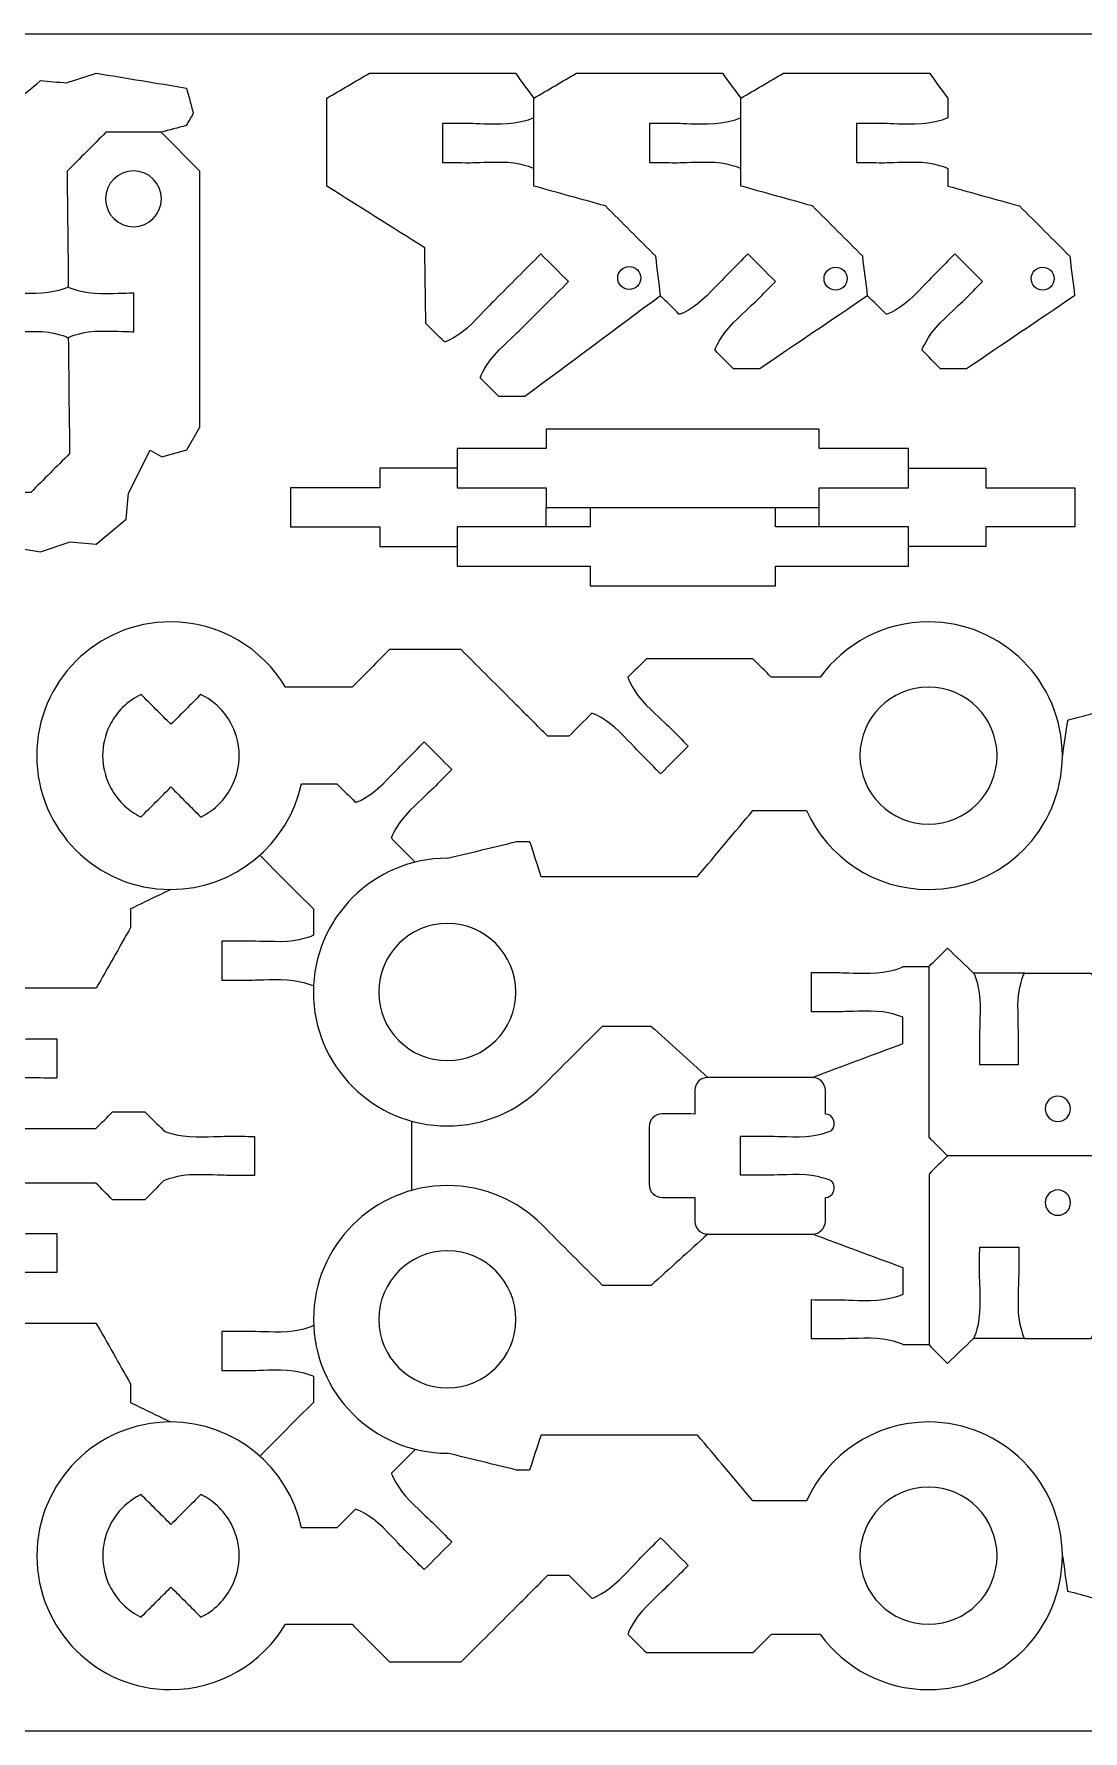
# Model space of a CAD drawing. Extents: x 0 to 680, y 0 to 410.
# Drawn here: x 50.8 to 131.1, y 280 to 410 of the extents above; entities that cross this region are included whole.
import ezdxf

# ---------------------------------------------------------------- set-up
doc = ezdxf.new("R2010")
doc.units = 0
doc.header["$MEASUREMENT"] = 0
doc.layers.add('DEFAULT', color=18, linetype='CONTINUOUS')

msp = doc.modelspace()

# ---------------------------------------------------------------- linework, layer by layer
at = {"layer": 'DEFAULT', "color": 1}
for points in [[(46.29, 374.88), (44.36, 374.36), (43.82, 373.42), (44.34, 371.48), (51.26, 370.34), (53.52, 371.09), (55.52, 370.91), (57.82, 372.84), (57.99, 374.84), (59.67, 378.12), (60.54, 377.62), (62.47, 378.14), (63.47, 379.88), (63.47, 395.27), (63.47, 399.49), (60.49, 402.47)], [(83.15, 376.74), (77.24, 376.74), (77.24, 375.24), (70.41, 375.24), (70.41, 372.24), (77.24, 372.24), (77.24, 370.74), (83.15, 370.74)], [(117.75, 376.74), (123.65, 376.74), (123.65, 375.24), (130.49, 375.24), (130.49, 372.24), (123.65, 372.24), (123.65, 370.74), (117.75, 370.74)], [(93.35, 373.74), (93.35, 372.24), (83.16, 372.24), (83.16, 369.24), (93.35, 369.24), (93.35, 367.74), (107.55, 367.74), (107.55, 369.24), (117.75, 369.24), (117.75, 372.24), (107.55, 372.24), (107.55, 373.74)], [(90, 372.24), (90, 373.74)], [(110.9, 372.24), (110.9, 373.74)], [(126.63, 338.07), (122.72, 338.07)], [(79.7, 321.42), (79.7, 326.73)], [(126.63, 310.07), (122.72, 310.08)]]:
    msp.add_lwpolyline(points, dxfattribs=at)
msp.add_lwpolyline([(90, 373.74), (110.9, 373.74), (110.9, 375.24), (117.75, 375.24), (117.75, 378.24), (110.9, 378.24), (110.9, 379.74), (90, 379.74), (90, 378.24), (83.16, 378.24), (83.16, 375.24), (90, 375.24)], close=True, dxfattribs=at)
for points, knots in [([(5.01, 410), (2.24, 410), (0.01, 407.77), (0.01, 405), (0.01, 365), (0.01, 325), (0.01, 285), (0.01, 282.24), (2.24, 280), (5.01, 280), (75, 280), (145, 280), (215, 280), (217.77, 280), (220.01, 282.24), (220.01, 285), (220.01, 325), (220.01, 365), (220.01, 405), (220.01, 407.77), (217.77, 410), (215, 410), (145, 410), (75, 410), (5.01, 410)], [0, 0, 0, 0, 1, 1, 1, 341.157, 341.157, 341.157, 342.157, 342.157, 342.157, 937.432, 937.432, 937.432, 938.432, 938.432, 938.432, 1278.589, 1278.589, 1278.589, 1279.589, 1279.589, 1279.589, 1874.864, 1874.864, 1874.864, 1874.864]), ([(43.31, 382.07), (43.31, 380.67), (43.31, 379.26), (43.31, 377.86), (44.31, 376.86), (45.3, 375.87), (46.29, 374.88), (47.7, 374.88), (49.1, 374.88), (50.51, 374.88), (51.5, 375.87), (52.49, 376.86), (53.49, 377.86), (53.45, 380.81), (53.42, 383.77), (53.39, 386.72), (53.39, 386.78), (52.27, 387.22), (50.89, 387.22), (49.51, 387.22), (48.73, 387.17), (48.39, 387.17), (48.39, 388.17), (48.39, 389.17), (48.39, 390.17), (48.73, 390.17), (49.51, 390.12), (50.89, 390.12), (52.27, 390.12), (53.39, 390.57), (53.39, 390.63), (53.36, 393.58), (53.33, 396.53), (53.29, 399.49), (54.29, 400.48), (55.28, 401.47), (56.27, 402.47), (57.68, 402.47), (59.08, 402.47), (60.49, 402.47), (61.13, 402.64), (61.77, 402.81), (62.42, 402.99), (62.6, 403.3), (62.78, 403.61), (62.96, 403.93), (62.79, 404.57), (62.61, 405.22), (62.44, 405.86), (60.14, 406.24), (57.83, 406.62), (55.52, 407), (54.77, 406.75), (54.01, 406.51), (53.26, 406.26), (52.59, 406.31), (51.93, 406.37), (51.26, 406.43), (50.5, 405.79), (49.73, 405.14), (48.96, 404.5), (48.91, 403.84), (48.85, 403.17), (48.8, 402.51), (48.23, 401.41), (47.67, 400.32), (47.11, 399.22), (46.82, 399.39), (46.53, 399.56), (46.24, 399.72), (45.6, 399.55), (44.96, 399.37), (44.32, 399.2), (43.98, 398.62), (43.65, 398.05), (43.31, 397.47), (43.31, 392.34), (43.31, 387.21), (43.31, 382.07)], [43.638, 43.638, 43.638, 43.638, 55.59, 55.59, 55.59, 67.537983, 67.537983, 67.537983, 79.477983, 79.477983, 79.477983, 91.425967, 91.425967, 91.425967, 116.548527, 116.548527, 116.548527, 117.548527, 117.548527, 117.548527, 118.548527, 118.548527, 118.548527, 127.039527, 127.039527, 127.039527, 128.039527, 128.039527, 128.039527, 129.039527, 129.039527, 129.039527, 154.160077, 154.160077, 154.160077, 166.112303, 166.112303, 166.112303, 178.051303, 178.051303, 178.051303, 183.714605, 183.714605, 183.714605, 186.796893, 186.796893, 186.796893, 192.470631, 192.470631, 192.470631, 212.346488, 212.346488, 212.346488, 219.107778, 219.107778, 219.107778, 224.788948, 224.788948, 224.788948, 233.290661, 233.290661, 233.290661, 238.961926, 238.961926, 238.961926, 249.427778, 249.427778, 249.427778, 252.268201, 252.268201, 252.268201, 257.925493, 257.925493, 257.925493, 263.59768, 263.59768, 263.59768, 307.23568, 307.23568, 307.23568, 307.23568]), ([(98.75, 389.95), (95.29, 387.38), (91.82, 384.8), (88.36, 382.23), (87.69, 382.23), (87.03, 382.23), (86.36, 382.23), (85.89, 382.7), (85.42, 383.18), (84.94, 383.65), (84.91, 383.68), (85.39, 384.79), (86.36, 385.77), (87.34, 386.75), (87.92, 387.26), (88.16, 387.5), (89.34, 388.68), (90.52, 389.86), (91.7, 391.03), (90.99, 391.74), (90.29, 392.45), (89.58, 393.15), (88.4, 391.98), (87.23, 390.8), (86.05, 389.62), (85.8, 389.38), (85.29, 388.8), (84.31, 387.82), (83.33, 386.85), (82.23, 386.37), (82.19, 386.41), (81.72, 386.88), (81.24, 387.36), (80.77, 387.83), (80.74, 389.76), (80.72, 391.69), (80.69, 393.62), (78.19, 395.19), (75.69, 396.77), (73.19, 398.35), (73.19, 400.59), (73.19, 402.83), (73.19, 405.08), (74.28, 405.72), (75.37, 406.36), (76.46, 407), (80.18, 407), (83.9, 407), (87.63, 407), (88.1, 406.36), (88.57, 405.72), (89.04, 405.08)], [0, 0, 0, 0, 36.68622, 36.68622, 36.68622, 42.35622, 42.35622, 42.35622, 48.027924, 48.027924, 48.027924, 49.027924, 49.027924, 49.027924, 50.027924, 50.027924, 50.027924, 64.195519, 64.195519, 64.195519, 72.695649, 72.695649, 72.695649, 86.854756, 86.854756, 86.854756, 87.854756, 87.854756, 87.854756, 88.854756, 88.854756, 88.854756, 94.523631, 94.523631, 94.523631, 110.943371, 110.943371, 110.943371, 136.077494, 136.077494, 136.077494, 155.148495, 155.148495, 155.148495, 165.914464, 165.914464, 165.914464, 197.576464, 197.576464, 197.576464, 204.355857, 204.355857, 204.355857, 204.355857]), ([(114.61, 389.95), (111.85, 388.08), (109.09, 386.22), (106.34, 384.35), (105.67, 384.35), (105, 384.35), (104.34, 384.35), (103.86, 384.83), (103.39, 385.3), (102.92, 385.77), (102.88, 385.81), (103.36, 386.91), (104.34, 387.89), (105.32, 388.87), (105.9, 389.38), (106.14, 389.62), (106.61, 390.09), (107.08, 390.56), (107.56, 391.03), (106.85, 391.74), (106.14, 392.45), (105.44, 393.15), (104.97, 392.68), (104.5, 392.21), (104.03, 391.74), (103.78, 391.5), (103.27, 390.92), (102.29, 389.94), (101.31, 388.97), (100.21, 388.49), (100.16, 388.53), (99.69, 389.01), (99.22, 389.48), (98.75, 389.95), (98.63, 390.96), (98.5, 391.97), (98.38, 392.98), (97.09, 394.26), (95.81, 395.55), (94.53, 396.83), (92.7, 397.34), (90.87, 397.84), (89.04, 398.35), (89.04, 400.59), (89.04, 402.83), (89.04, 405.08), (90.13, 405.72), (91.22, 406.36), (92.31, 407), (96.04, 407), (99.76, 407), (103.48, 407), (103.95, 406.36), (104.43, 405.72), (104.9, 405.08)], [0, 0, 0, 0, 28.303662, 28.303662, 28.303662, 33.973662, 33.973662, 33.973662, 39.643245, 39.643245, 39.643245, 40.643245, 40.643245, 40.643245, 41.643245, 41.643245, 41.643245, 47.310007, 47.310007, 47.310007, 55.80943, 55.80943, 55.80943, 61.465578, 61.465578, 61.465578, 62.465578, 62.465578, 62.465578, 63.465578, 63.465578, 63.465578, 69.137281, 69.137281, 69.137281, 77.794437, 77.794437, 77.794437, 93.227043, 93.227043, 93.227043, 109.359765, 109.359765, 109.359765, 128.430766, 128.430766, 128.430766, 139.193489, 139.193489, 139.193489, 170.856489, 170.856489, 170.856489, 177.638086, 177.638086, 177.638086, 177.638086]), ([(130.46, 389.95), (130.34, 390.96), (130.21, 391.97), (130.09, 392.98), (128.81, 394.26), (127.52, 395.55), (126.24, 396.83), (124.41, 397.34), (122.58, 397.84), (120.76, 398.35), (120.75, 398.79), (120.75, 399.24), (120.75, 399.69), (120.75, 399.74), (119.64, 400.19), (118.25, 400.19), (116.87, 400.19), (116.09, 400.14), (115.75, 400.14), (115.09, 400.15), (114.42, 400.15), (113.75, 400.15), (113.75, 401.15), (113.75, 402.15), (113.75, 403.15), (114.42, 403.14), (115.09, 403.14), (115.75, 403.14), (116.1, 403.14), (116.87, 403.09), (118.25, 403.09), (119.64, 403.09), (120.75, 403.54), (120.75, 403.59), (120.75, 404.08), (120.75, 404.58), (120.75, 405.08), (120.28, 405.72), (119.81, 406.36), (119.34, 407), (115.61, 407), (111.89, 407), (108.17, 407), (107.08, 406.36), (105.99, 405.72), (104.9, 405.08), (104.9, 402.83), (104.9, 400.59), (104.9, 398.35), (106.73, 397.84), (108.56, 397.34), (110.38, 396.83), (111.67, 395.55), (112.95, 394.26), (114.23, 392.98), (114.36, 391.97), (114.48, 390.96), (114.61, 389.95), (115.08, 389.48), (115.55, 389.01), (116.02, 388.53), (116.06, 388.49), (117.17, 388.97), (118.15, 389.94), (119.12, 390.92), (119.64, 391.5), (119.88, 391.74), (120.35, 392.21), (120.82, 392.68), (121.29, 393.15), (122, 392.45), (122.71, 391.74), (123.41, 391.03), (122.94, 390.56), (122.47, 390.09), (122, 389.62), (121.75, 389.38), (121.17, 388.87), (120.19, 387.89), (119.22, 386.91), (118.74, 385.8), (118.78, 385.77), (119.25, 385.3), (119.72, 384.82), (120.19, 384.35), (120.86, 384.35), (121.52, 384.35), (122.19, 384.35), (124.95, 386.22), (127.7, 388.08), (130.46, 389.95)], [28.304223, 28.304223, 28.304223, 28.304223, 36.959637, 36.959637, 36.959637, 52.393657, 52.393657, 52.393657, 68.525148, 68.525148, 68.525148, 72.318178, 72.318178, 72.318178, 73.318178, 73.318178, 73.318178, 74.318178, 74.318178, 74.318178, 79.981184, 79.981184, 79.981184, 88.479184, 88.479184, 88.479184, 94.151199, 94.151199, 94.151199, 95.151199, 95.151199, 95.151199, 96.151199, 96.151199, 96.151199, 100.362199, 100.362199, 100.362199, 107.143205, 107.143205, 107.143205, 138.806205, 138.806205, 138.806205, 149.569943, 149.569943, 149.569943, 168.639945, 168.639945, 168.639945, 184.77117, 184.77117, 184.77117, 200.205189, 200.205189, 200.205189, 208.861718, 208.861718, 208.861718, 214.529886, 214.529886, 214.529886, 215.529886, 215.529886, 215.529886, 216.529886, 216.529886, 216.529886, 222.186033, 222.186033, 222.186033, 230.687578, 230.687578, 230.687578, 236.353635, 236.353635, 236.353635, 237.353635, 237.353635, 237.353635, 238.353635, 238.353635, 238.353635, 244.023924, 244.023924, 244.023924, 249.694924, 249.694924, 249.694924, 277.999147, 277.999147, 277.999147, 277.999147]), ([(89.04, 403.59), (89.04, 403.54), (87.92, 403.09), (86.54, 403.09), (85.16, 403.09), (84.38, 403.14), (84.04, 403.14), (83.38, 403.14), (82.71, 403.14), (82.04, 403.15), (82.04, 402.15), (82.04, 401.15), (82.04, 400.15), (82.71, 400.15), (83.37, 400.15), (84.04, 400.14), (84.38, 400.14), (85.16, 400.19), (86.54, 400.19), (87.92, 400.19), (89.04, 399.74), (89.04, 399.69)], [0, 0, 0, 0, 1, 1, 1, 2, 2, 2, 7.670015, 7.670015, 7.670015, 16.168015, 16.168015, 16.168015, 21.832021, 21.832021, 21.832021, 22.832021, 22.832021, 22.832021, 23.832021, 23.832021, 23.832021, 23.832021]), ([(104.9, 403.59), (104.9, 403.54), (103.78, 403.09), (102.4, 403.09), (101.02, 403.09), (100.24, 403.14), (99.9, 403.14), (99.23, 403.14), (98.56, 403.14), (97.9, 403.15), (97.9, 402.15), (97.9, 401.15), (97.9, 400.15), (98.56, 400.15), (99.23, 400.15), (99.9, 400.14), (100.23, 400.14), (101.01, 400.19), (102.4, 400.19), (103.78, 400.19), (104.9, 399.74), (104.89, 399.69)], [0, 0, 0, 0, 1, 1, 1, 2, 2, 2, 7.671015, 7.671015, 7.671015, 16.169015, 16.169015, 16.169015, 21.833021, 21.833021, 21.833021, 22.833021, 22.833021, 22.833021, 23.833021, 23.833021, 23.833021, 23.833021]), ([(60.52, 397.38), (60.52, 396.2), (59.56, 395.24), (58.38, 395.24), (57.2, 395.24), (56.24, 396.2), (56.24, 397.38), (56.24, 398.56), (57.2, 399.51), (58.38, 399.51), (59.56, 399.52), (60.52, 398.56), (60.52, 397.38)], [1, 1, 1, 1, 2, 2, 2, 3, 3, 3, 4, 4, 4, 5, 5, 5, 5]), ([(95.47, 391.31), (95.47, 390.82), (95.86, 390.43), (96.35, 390.43), (96.84, 390.43), (97.23, 390.82), (97.23, 391.31), (97.23, 391.79), (96.84, 392.19), (96.35, 392.19), (95.86, 392.19), (95.47, 391.79), (95.47, 391.31)], [0, 0, 0, 0, 1, 1, 1, 2, 2, 2, 3, 3, 3, 4, 4, 4, 4]), ([(111.27, 391.26), (111.27, 390.77), (111.67, 390.38), (112.15, 390.38), (112.64, 390.38), (113.04, 390.77), (113.04, 391.26), (113.04, 391.75), (112.64, 392.14), (112.15, 392.14), (111.67, 392.14), (111.27, 391.75), (111.27, 391.26)], [0, 0, 0, 0, 1, 1, 1, 2, 2, 2, 3, 3, 3, 4, 4, 4, 4]), ([(127.13, 391.26), (127.13, 390.77), (127.52, 390.38), (128.01, 390.38), (128.5, 390.38), (128.89, 390.77), (128.89, 391.26), (128.89, 391.75), (128.5, 392.14), (128.01, 392.14), (127.52, 392.14), (127.13, 391.75), (127.13, 391.26)], [0, 0, 0, 0, 1, 1, 1, 2, 2, 2, 3, 3, 3, 4, 4, 4, 4]), ([(53.39, 390.63), (53.39, 390.57), (54.51, 390.12), (55.89, 390.12), (57.27, 390.12), (58.05, 390.17), (58.39, 390.17), (58.39, 389.17), (58.39, 388.17), (58.39, 387.17), (58.05, 387.17), (57.27, 387.22), (55.89, 387.22), (54.51, 387.22), (53.39, 386.77), (53.39, 386.72)], [0, 0, 0, 0, 1, 1, 1, 2, 2, 2, 10.491, 10.491, 10.491, 11.491, 11.491, 11.491, 12.491, 12.491, 12.491, 12.491]), ([(82.42, 346.86), (84.18, 347.28), (85.95, 347.71), (87.71, 348.14), (88.05, 348.14), (88.38, 348.14), (88.72, 348.14), (89.01, 347.25), (89.3, 346.36), (89.59, 345.46), (93.59, 345.46), (97.58, 345.46), (101.58, 345.46), (102.99, 347.15), (104.4, 348.83), (105.82, 350.51), (107.18, 350.51), (108.54, 350.51), (109.91, 350.51), (109.91, 350.51), (109.92, 350.51), (109.93, 350.52), (111.53, 346.95), (115.12, 344.47), (119.27, 344.47), (122.1, 344.47), (124.66, 345.62), (126.51, 347.48), (128.37, 349.33), (129.52, 351.89), (129.52, 354.72), (129.52, 360.37), (124.92, 364.97), (119.27, 364.97), (115.86, 364.97), (112.83, 363.29), (110.97, 360.73), (109.72, 360.73), (108.48, 360.73), (107.23, 360.73), (106.76, 361.2), (106.29, 361.67), (105.82, 362.14), (103.1, 362.14), (100.38, 362.14), (97.66, 362.14), (97.19, 361.67), (96.72, 361.2), (96.25, 360.73), (96.2, 360.69), (96.68, 359.58), (97.65, 358.6), (98.63, 357.63), (99.22, 357.11), (99.46, 356.87), (99.93, 356.4), (100.4, 355.92), (100.87, 355.45), (100.16, 354.75), (99.45, 354.04), (98.75, 353.33), (98.28, 353.81), (97.81, 354.28), (97.34, 354.75), (97.09, 354.99), (96.58, 355.58), (95.6, 356.55), (94.63, 357.53), (93.52, 358.01), (93.48, 357.97), (92.9, 357.38), (92.31, 356.79), (91.72, 356.21), (91.19, 356.21), (90.65, 356.21), (90.11, 356.21), (89.31, 357.01), (88.51, 357.81), (87.72, 358.6), (87.01, 359.31), (86.3, 360.02), (85.6, 360.72), (84.89, 361.43), (84.18, 362.14), (83.47, 362.84), (81.65, 362.84), (79.82, 362.84), (78, 362.84), (77.04, 361.89), (76.08, 360.93), (75.12, 359.97), (73.42, 359.97), (71.72, 359.97), (70.02, 359.97), (68.23, 362.96), (64.96, 364.97), (61.22, 364.97), (55.57, 364.97), (50.97, 360.37), (50.97, 354.72), (50.97, 349.07), (55.57, 344.47), (61.22, 344.47), (66.14, 344.47), (70.26, 347.95), (71.24, 352.57), (72.15, 352.57), (73.05, 352.57), (73.96, 352.57), (74.43, 352.1), (74.9, 351.62), (75.37, 351.15), (75.42, 351.11), (76.52, 351.59), (77.5, 352.56), (78.48, 353.54), (78.99, 354.12), (79.24, 354.36), (79.71, 354.83), (80.18, 355.3), (80.65, 355.77), (81.35, 355.07), (82.06, 354.36), (82.77, 353.65), (82.29, 353.18), (81.82, 352.71), (81.35, 352.24), (81.11, 352), (80.52, 351.49), (79.55, 350.51), (78.57, 349.53), (78.09, 348.42), (78.13, 348.39), (78.74, 347.78), (79.35, 347.17), (79.96, 346.56)], [0, 0, 0, 0, 15.458103, 15.458103, 15.458103, 18.299103, 18.299103, 18.299103, 26.2884, 26.2884, 26.2884, 60.2574, 60.2574, 60.2574, 78.933035, 78.933035, 78.933035, 90.524035, 90.524035, 90.524035, 90.592461, 90.592461, 90.592461, 91.592461, 91.592461, 91.592461, 92.592461, 92.592461, 92.592461, 93.592461, 93.592461, 93.592461, 94.592461, 94.592461, 94.592461, 95.592461, 95.592461, 95.592461, 106.191461, 106.191461, 106.191461, 111.86175, 111.86175, 111.86175, 134.97975, 134.97975, 134.97975, 140.648625, 140.648625, 140.648625, 141.648625, 141.648625, 141.648625, 142.648625, 142.648625, 142.648625, 148.312555, 148.312555, 148.312555, 156.813393, 156.813393, 156.813393, 162.485825, 162.485825, 162.485825, 163.485825, 163.485825, 163.485825, 164.485825, 164.485825, 164.485825, 171.542751, 171.542751, 171.542751, 176.122751, 176.122751, 176.122751, 185.7189, 185.7189, 185.7189, 194.216202, 194.216202, 194.216202, 202.722701, 202.722701, 202.722701, 218.242701, 218.242701, 218.242701, 229.767834, 229.767834, 229.767834, 244.225834, 244.225834, 244.225834, 245.225834, 245.225834, 245.225834, 246.225834, 246.225834, 246.225834, 247.225834, 247.225834, 247.225834, 248.225834, 248.225834, 248.225834, 255.925834, 255.925834, 255.925834, 261.596124, 261.596124, 261.596124, 262.596124, 262.596124, 262.596124, 263.596124, 263.596124, 263.596124, 269.251564, 269.251564, 269.251564, 277.750988, 277.750988, 277.750988, 283.422002, 283.422002, 283.422002, 284.422002, 284.422002, 284.422002, 285.422002, 285.422002, 285.422002, 292.76177, 292.76177, 292.76177, 292.76177]), ([(147.35, 348.85), (145.13, 352.85), (142.92, 356.85), (140.7, 360.86), (140.05, 361.03), (139.41, 361.2), (138.76, 361.38), (138.19, 361.04), (137.61, 360.71), (137.03, 360.38), (136.99, 360.35), (137.16, 359.16), (137.85, 357.96), (138.54, 356.76), (138.97, 356.12), (139.14, 355.82), (139.48, 355.24), (139.81, 354.67), (140.15, 354.09), (139.28, 353.59), (138.41, 353.09), (137.55, 352.59), (137.22, 353.17), (136.88, 353.74), (136.55, 354.32), (136.38, 354.61), (136.03, 355.31), (135.34, 356.51), (134.65, 357.7), (133.7, 358.45), (133.65, 358.42), (132.41, 358.08), (131.16, 357.75), (129.92, 357.42), (129.79, 356.52), (129.65, 355.62), (129.52, 354.72)], [0, 0, 0, 0, 38.928379, 38.928379, 38.928379, 44.602376, 44.602376, 44.602376, 50.268696, 50.268696, 50.268696, 51.268696, 51.268696, 51.268696, 52.268696, 52.268696, 52.268696, 57.931226, 57.931226, 57.931226, 66.429307, 66.429307, 66.429307, 72.087831, 72.087831, 72.087831, 73.087831, 73.087831, 73.087831, 74.087831, 74.087831, 74.087831, 85.042374, 85.042374, 85.042374, 92.773841, 92.773841, 92.773841, 92.773841]), ([(58.96, 350.03), (58.89, 350.05), (58.83, 350.09), (58.77, 350.12), (58.33, 350.35), (57.92, 350.66), (57.55, 351.02), (57.18, 351.39), (56.88, 351.81), (56.65, 352.24), (56.61, 352.3), (56.58, 352.37), (56.55, 352.43), (55.84, 353.87), (55.84, 355.57), (56.55, 357.01), (56.58, 357.07), (56.61, 357.14), (56.65, 357.2), (56.88, 357.63), (57.18, 358.05), (57.55, 358.42), (57.97, 358.84), (58.45, 359.17), (58.96, 359.41), (59.72, 358.65), (60.48, 357.89), (61.25, 357.12), (62.01, 357.89), (62.78, 358.65), (63.54, 359.41), (64.04, 359.17), (64.52, 358.84), (64.94, 358.42), (65.36, 357.99), (65.7, 357.52), (65.94, 357.01), (66.65, 355.57), (66.65, 353.87), (65.94, 352.43), (65.7, 351.92), (65.37, 351.44), (64.94, 351.02), (64.57, 350.65), (64.16, 350.35), (63.73, 350.12), (63.66, 350.08), (63.6, 350.05), (63.54, 350.02), (62.77, 350.79), (62.01, 351.55), (61.25, 352.32), (60.48, 351.55), (59.72, 350.79), (58.96, 350.03)], [9.178246, 9.178246, 9.178246, 9.178246, 10.178246, 10.178246, 10.178246, 11.178246, 11.178246, 11.178246, 12.178246, 12.178246, 12.178246, 13.178246, 13.178246, 13.178246, 14.178246, 14.178246, 14.178246, 15.178246, 15.178246, 15.178246, 16.178246, 16.178246, 16.178246, 17.178246, 17.178246, 17.178246, 26.370634, 26.370634, 26.370634, 35.555954, 35.555954, 35.555954, 36.555954, 36.555954, 36.555954, 37.555954, 37.555954, 37.555954, 38.555954, 38.555954, 38.555954, 39.555954, 39.555954, 39.555954, 40.555954, 40.555954, 40.555954, 41.555954, 41.555954, 41.555954, 50.748342, 50.748342, 50.748342, 59.926588, 59.926588, 59.926588, 59.926588]), ([(114.02, 354.72), (114.02, 357.62), (116.37, 359.97), (119.27, 359.97), (122.17, 359.97), (124.52, 357.62), (124.52, 354.72), (124.52, 351.82), (122.17, 349.47), (119.27, 349.47), (116.37, 349.47), (114.02, 351.82), (114.02, 354.72)], [1, 1, 1, 1, 2, 2, 2, 3, 3, 3, 4, 4, 4, 5, 5, 5, 5]), ([(68.06, 347.09), (69.42, 345.72), (70.79, 344.35), (72.16, 342.98), (72.16, 342.32), (72.16, 341.65), (72.16, 340.98), (72.16, 340.92), (71.04, 340.48), (69.66, 340.47), (68.28, 340.47), (67.5, 340.52), (67.16, 340.52), (66.49, 340.52), (65.83, 340.52), (65.16, 340.52), (65.16, 339.52), (65.16, 338.52), (65.16, 337.52), (65.83, 337.52), (66.5, 337.52), (67.16, 337.52), (67.5, 337.52), (68.28, 337.57), (69.66, 337.57), (71.04, 337.57), (72.16, 337.13), (72.16, 337.07)], [0, 0, 0, 0, 16.460739, 16.460739, 16.460739, 22.130739, 22.130739, 22.130739, 23.130739, 23.130739, 23.130739, 24.130739, 24.130739, 24.130739, 29.791739, 29.791739, 29.791739, 38.291739, 38.291739, 38.291739, 43.961748, 43.961748, 43.961748, 44.961748, 44.961748, 44.961748, 45.961748, 45.961748, 45.961748, 45.961748]), ([(82.42, 346.86), (76.76, 346.86), (72.16, 342.26), (72.16, 336.61), (72.16, 330.96), (76.76, 326.36), (82.42, 326.36), (85.24, 326.36), (87.81, 327.51), (89.66, 329.37), (91.21, 330.91), (92.76, 332.46), (94.31, 334.01), (95.54, 334.01), (96.78, 334.01), (98.01, 334.01), (99.46, 332.7), (100.92, 331.39), (102.37, 330.07)], [0, 0, 0, 0, 1, 1, 1, 2, 2, 2, 3, 3, 3, 21.614587, 21.614587, 21.614587, 32.114587, 32.114587, 32.114587, 48.752649, 48.752649, 48.752649, 48.752649]), ([(61.23, 344.47), (60.21, 343.97), (59.18, 343.48), (58.16, 342.98), (58.16, 342.5), (58.16, 342.02), (58.16, 341.55), (57.28, 340), (56.4, 338.45), (55.52, 336.9), (52.66, 336.9), (49.79, 336.9), (46.93, 336.9), (46.46, 336.43), (45.99, 335.96), (45.52, 335.49), (45.52, 334.82), (45.52, 334.15), (45.52, 333.49), (45.52, 333.43), (46.64, 332.98), (48.01, 332.98), (49.4, 332.98), (50.17, 333.03), (50.52, 333.03), (51.18, 333.03), (51.85, 333.02), (52.51, 333.02), (52.51, 332.02), (52.51, 331.02), (52.51, 330.02), (51.85, 330.03), (51.18, 330.03), (50.51, 330.03), (50.17, 330.03), (49.39, 330.08), (48.01, 330.08), (46.64, 330.08), (45.51, 329.63), (45.51, 329.58), (45.51, 328.91), (45.51, 328.25), (45.51, 327.58), (45.98, 327.11), (46.45, 326.64), (46.92, 326.17), (49.79, 326.17), (52.65, 326.17), (55.51, 326.17), (55.94, 326.59), (56.36, 327.01), (56.78, 327.44), (57.61, 327.44), (58.43, 327.44), (59.25, 327.44), (59.73, 326.97), (60.2, 326.5), (60.67, 326.02), (60.67, 325.96), (61.79, 325.52), (63.17, 325.52), (64.55, 325.52), (65.32, 325.57), (65.67, 325.57), (66.33, 325.56), (67, 325.56), (67.66, 325.56), (67.66, 324.56), (67.66, 323.56), (67.66, 322.56), (67, 322.57), (66.33, 322.57), (65.66, 322.57), (65.32, 322.57), (64.54, 322.62), (63.16, 322.62), (61.78, 322.62), (60.66, 322.17), (60.66, 322.12), (60.19, 321.65), (59.72, 321.18), (59.25, 320.7), (58.42, 320.7), (57.6, 320.7), (56.78, 320.7), (56.35, 321.13), (55.93, 321.55), (55.51, 321.98), (52.65, 321.98), (49.78, 321.98), (46.92, 321.98), (46.45, 321.51), (45.98, 321.03), (45.51, 320.56), (45.51, 319.9), (45.51, 319.23), (45.51, 318.57), (45.51, 318.51), (46.63, 318.07), (48.01, 318.07), (49.39, 318.07), (50.17, 318.12), (50.51, 318.12), (51.18, 318.12), (51.84, 318.12), (52.51, 318.12), (52.51, 317.12), (52.51, 316.12), (52.51, 315.12), (51.84, 315.12), (51.18, 315.12), (50.51, 315.12), (50.17, 315.12), (49.39, 315.17), (48.01, 315.17), (46.63, 315.16), (45.51, 314.72), (45.51, 314.66), (45.51, 313.99), (45.51, 313.32), (45.51, 312.66), (45.98, 312.19), (46.45, 311.72), (46.92, 311.25), (49.79, 311.25), (52.65, 311.25), (55.51, 311.25), (56.4, 309.7), (57.28, 308.15), (58.16, 306.6), (58.16, 306.12), (58.16, 305.64), (58.16, 305.17), (59.18, 304.67), (60.21, 304.17), (61.23, 303.68)], [0, 0, 0, 0, 9.657641, 9.657641, 9.657641, 13.718641, 13.718641, 13.718641, 28.873472, 28.873472, 28.873472, 53.213472, 53.213472, 53.213472, 58.883761, 58.883761, 58.883761, 64.553761, 64.553761, 64.553761, 65.553761, 65.553761, 65.553761, 66.553761, 66.553761, 66.553761, 72.21477, 72.21477, 72.21477, 80.71477, 80.71477, 80.71477, 86.384779, 86.384779, 86.384779, 87.384779, 87.384779, 87.384779, 88.384779, 88.384779, 88.384779, 94.056779, 94.056779, 94.056779, 99.719293, 99.719293, 99.719293, 124.066293, 124.066293, 124.066293, 129.16595, 129.16595, 129.16595, 136.16595, 136.16595, 136.16595, 141.836946, 141.836946, 141.836946, 142.836946, 142.836946, 142.836946, 143.836946, 143.836946, 143.836946, 149.496957, 149.496957, 149.496957, 157.994957, 157.994957, 157.994957, 163.664996, 163.664996, 163.664996, 164.664996, 164.664996, 164.664996, 165.664996, 165.664996, 165.664996, 171.334578, 171.334578, 171.334578, 178.334578, 178.334578, 178.334578, 183.430703, 183.430703, 183.430703, 207.770703, 207.770703, 207.770703, 213.442406, 213.442406, 213.442406, 219.102406, 219.102406, 219.102406, 220.102406, 220.102406, 220.102406, 221.102406, 221.102406, 221.102406, 226.772415, 226.772415, 226.772415, 235.272415, 235.272415, 235.272415, 240.932415, 240.932415, 240.932415, 241.932415, 241.932415, 241.932415, 242.932415, 242.932415, 242.932415, 248.602415, 248.602415, 248.602415, 254.259269, 254.259269, 254.259269, 278.608269, 278.608269, 278.608269, 293.753663, 293.753663, 293.753663, 297.833663, 297.833663, 297.833663, 307.502684, 307.502684, 307.502684, 307.502684]), ([(82.42, 341.86), (85.32, 341.86), (87.66, 339.51), (87.66, 336.61), (87.66, 333.71), (85.32, 331.36), (82.42, 331.36), (79.52, 331.36), (77.16, 333.71), (77.16, 336.61), (77.16, 339.51), (79.52, 341.86), (82.42, 341.86)], [1, 1, 1, 1, 2, 2, 2, 3, 3, 3, 4, 4, 4, 5, 5, 5, 5]), ([(120.72, 324.07), (126.36, 324.07), (131.99, 324.07), (137.63, 324.07), (138.1, 324.55), (138.57, 325.02), (139.04, 325.49), (139.04, 329.85), (139.04, 334.2), (139.04, 338.56), (138.57, 339.03), (138.1, 339.5), (137.63, 339.98), (136.96, 339.34), (136.3, 338.71), (135.63, 338.07), (135.57, 338.07), (135.13, 336.95), (135.12, 335.57), (135.12, 334.19), (135.17, 333.41), (135.17, 333.07), (135.17, 332.4), (135.17, 331.74), (135.17, 331.07), (134.17, 331.07), (133.17, 331.07), (132.17, 331.07), (132.17, 331.74), (132.17, 332.41), (132.18, 333.07), (132.17, 333.41), (132.22, 334.19), (132.22, 335.57), (132.22, 336.95), (131.78, 338.07), (131.72, 338.07), (130.03, 338.07), (128.33, 338.07), (126.63, 338.07), (126.57, 338.07), (126.13, 336.95), (126.12, 335.57), (126.13, 334.19), (126.17, 333.41), (126.17, 333.07), (126.17, 332.4), (126.17, 331.74), (126.17, 331.07), (125.17, 331.07), (124.17, 331.07), (123.17, 331.07), (123.17, 331.74), (123.17, 332.41), (123.17, 333.07), (123.17, 333.41), (123.22, 334.19), (123.22, 335.57), (123.23, 336.95), (122.78, 338.07), (122.72, 338.07), (122.06, 338.71), (121.39, 339.34), (120.72, 339.98), (120.25, 339.51), (119.78, 339.03), (119.31, 338.56), (119.31, 334.2), (119.31, 329.85), (119.31, 325.49), (119.78, 325.02), (120.25, 324.55), (120.72, 324.07)], [5.671704, 5.671704, 5.671704, 5.671704, 53.588704, 53.588704, 53.588704, 59.260407, 59.260407, 59.260407, 96.319407, 96.319407, 96.319407, 101.990404, 101.990404, 101.990404, 109.81968, 109.81968, 109.81968, 110.81968, 110.81968, 110.81968, 111.81968, 111.81968, 111.81968, 117.479688, 117.479688, 117.479688, 125.978688, 125.978688, 125.978688, 131.648724, 131.648724, 131.648724, 132.648724, 132.648724, 132.648724, 133.648724, 133.648724, 133.648724, 148.089727, 148.089727, 148.089727, 149.089727, 149.089727, 149.089727, 150.089727, 150.089727, 150.089727, 155.749734, 155.749734, 155.749734, 164.249734, 164.249734, 164.249734, 169.919741, 169.919741, 169.919741, 170.919741, 170.919741, 170.919741, 171.919741, 171.919741, 171.919741, 179.749017, 179.749017, 179.749017, 185.427088, 185.427088, 185.427088, 222.486088, 222.486088, 222.486088, 228.157791, 228.157791, 228.157791, 228.157791]), ([(110.37, 330.07), (112.68, 330.94), (115, 331.8), (117.31, 332.66), (117.31, 333.33), (117.31, 333.99), (117.31, 334.66), (117.25, 334.74), (116.15, 335.15), (114.82, 335.15), (113.43, 335.15), (112.66, 335.1), (112.32, 335.1), (111.65, 335.1), (110.98, 335.1), (110.32, 335.1), (110.32, 336.1), (110.32, 337.1), (110.32, 338.1), (110.98, 338.1), (111.65, 338.1), (112.31, 338.1), (112.65, 338.1), (113.43, 338.05), (114.81, 338.05), (116.19, 338.06), (117.31, 338.5), (117.31, 338.56), (117.98, 338.56), (118.64, 338.56), (119.31, 338.56)], [0, 0, 0, 0, 20.994685, 20.994685, 20.994685, 26.684685, 26.684685, 26.684685, 27.684685, 27.684685, 27.684685, 28.684685, 28.684685, 28.684685, 34.353694, 34.353694, 34.353694, 42.853694, 42.853694, 42.853694, 48.513694, 48.513694, 48.513694, 49.513694, 49.513694, 49.513694, 50.513694, 50.513694, 50.513694, 56.180694, 56.180694, 56.180694, 56.180694]), ([(110.37, 318.07), (107.7, 318.07), (105.04, 318.07), (102.37, 318.07), (101.82, 318.07), (101.37, 318.52), (101.37, 319.07), (101.37, 319.67), (101.37, 320.27), (101.37, 320.87), (100.54, 320.88), (99.7, 320.88), (98.87, 320.88), (98.32, 320.88), (97.87, 321.33), (97.87, 321.88), (97.87, 323.35), (97.87, 324.82), (97.87, 326.28), (97.87, 326.83), (98.32, 327.28), (98.87, 327.28), (99.7, 327.28), (100.54, 327.28), (101.37, 327.27), (101.37, 327.87), (101.37, 328.47), (101.37, 329.07), (101.37, 329.63), (101.82, 330.07), (102.37, 330.07), (105.04, 330.07), (107.7, 330.07), (110.37, 330.07), (110.92, 330.07), (111.37, 329.63), (111.37, 329.07), (111.37, 328.47), (111.37, 327.87), (111.37, 327.27), (111.95, 327.27), (112.29, 326.52), (111.87, 326.03), (111.87, 325.98), (110.75, 325.53), (109.37, 325.53), (107.99, 325.53), (107.21, 325.58), (106.87, 325.58), (106.2, 325.58), (105.54, 325.58), (104.87, 325.58), (104.87, 324.58), (104.87, 323.58), (104.87, 322.58), (105.53, 322.58), (106.2, 322.58), (106.87, 322.58), (107.2, 322.58), (107.98, 322.63), (109.37, 322.63), (110.75, 322.62), (111.87, 322.18), (111.86, 322.12), (112.28, 321.63), (111.95, 320.87), (111.37, 320.87), (111.37, 320.27), (111.37, 319.67), (111.37, 319.07), (111.37, 318.52), (110.92, 318.07), (110.37, 318.07)], [1, 1, 1, 1, 23.679, 23.679, 23.679, 24.679, 24.679, 24.679, 29.784, 29.784, 29.784, 36.874028, 36.874028, 36.874028, 37.874028, 37.874028, 37.874028, 50.353028, 50.353028, 50.353028, 51.353028, 51.353028, 51.353028, 58.443051, 58.443051, 58.443051, 63.537051, 63.537051, 63.537051, 64.537051, 64.537051, 64.537051, 87.215051, 87.215051, 87.215051, 88.215051, 88.215051, 88.215051, 93.309051, 93.309051, 93.309051, 94.309051, 94.309051, 94.309051, 95.309051, 95.309051, 95.309051, 96.309051, 96.309051, 96.309051, 101.981058, 101.981058, 101.981058, 110.481058, 110.481058, 110.481058, 116.140058, 116.140058, 116.140058, 117.140058, 117.140058, 117.140058, 118.140058, 118.140058, 118.140058, 119.140058, 119.140058, 119.140058, 124.245059, 124.245059, 124.245059, 125.245059, 125.245059, 125.245059, 125.245059]), ([(129.18, 328.63), (129.71, 328.63), (130.14, 328.2), (130.14, 327.67), (130.14, 327.14), (129.71, 326.7), (129.18, 326.7), (128.64, 326.7), (128.21, 327.14), (128.21, 327.67), (128.21, 328.2), (128.64, 328.63), (129.18, 328.63)], [1, 1, 1, 1, 2, 2, 2, 3, 3, 3, 4, 4, 4, 5, 5, 5, 5]), ([(120.72, 324.07), (120.25, 323.6), (119.78, 323.13), (119.31, 322.66), (119.31, 318.3), (119.31, 313.94), (119.31, 309.59), (119.78, 309.11), (120.25, 308.64), (120.73, 308.17), (121.39, 308.81), (122.06, 309.44), (122.72, 310.08), (122.79, 310.08), (123.23, 311.19), (123.23, 312.58), (123.23, 313.96), (123.18, 314.74), (123.18, 315.08), (123.18, 315.74), (123.19, 316.41), (123.19, 317.07), (124.19, 317.07), (125.19, 317.07), (126.19, 317.07), (126.18, 316.41), (126.18, 315.74), (126.18, 315.07), (126.18, 314.73), (126.13, 313.96), (126.13, 312.57), (126.13, 311.19), (126.58, 310.07), (126.63, 310.07), (128.33, 310.07), (130.03, 310.07), (131.72, 310.08), (131.78, 310.08), (132.23, 311.19), (132.23, 312.58), (132.23, 313.96), (132.18, 314.74), (132.18, 315.08), (132.18, 315.74), (132.18, 316.41), (132.19, 317.07), (133.19, 317.07), (134.19, 317.07), (135.18, 317.07), (135.18, 316.41), (135.18, 315.74), (135.18, 315.07), (135.18, 314.73), (135.13, 313.96), (135.13, 312.57), (135.13, 311.19), (135.58, 310.07), (135.63, 310.07), (136.3, 309.44), (136.96, 308.8), (137.63, 308.17), (138.1, 308.64), (138.57, 309.11), (139.04, 309.59), (139.04, 313.94), (139.04, 318.3), (139.04, 322.66), (138.57, 323.13), (138.1, 323.6), (137.63, 324.07)], [0, 0, 0, 0, 5.672411, 5.672411, 5.672411, 42.730411, 42.730411, 42.730411, 48.402114, 48.402114, 48.402114, 56.229287, 56.229287, 56.229287, 57.229287, 57.229287, 57.229287, 58.229287, 58.229287, 58.229287, 63.889296, 63.889296, 63.889296, 72.389296, 72.389296, 72.389296, 78.060335, 78.060335, 78.060335, 79.060335, 79.060335, 79.060335, 80.060335, 80.060335, 80.060335, 94.501337, 94.501337, 94.501337, 95.501337, 95.501337, 95.501337, 96.501337, 96.501337, 96.501337, 102.161344, 102.161344, 102.161344, 110.661344, 110.661344, 110.661344, 116.332351, 116.332351, 116.332351, 117.332351, 117.332351, 117.332351, 118.332351, 118.332351, 118.332351, 126.162351, 126.162351, 126.162351, 131.839009, 131.839009, 131.839009, 168.897009, 168.897009, 168.897009, 174.569419, 174.569419, 174.569419, 174.569419]), ([(102.37, 318.07), (100.92, 316.76), (99.47, 315.45), (98.02, 314.14), (96.78, 314.14), (95.55, 314.14), (94.31, 314.14), (92.76, 315.69), (91.21, 317.23), (89.67, 318.78), (87.81, 320.64), (85.25, 321.79), (82.42, 321.79), (76.77, 321.79), (72.17, 317.19), (72.17, 311.54), (72.17, 305.89), (76.77, 301.29), (82.42, 301.29)], [0, 0, 0, 0, 16.630497, 16.630497, 16.630497, 27.130497, 27.130497, 27.130497, 45.747205, 45.747205, 45.747205, 46.747205, 46.747205, 46.747205, 47.747205, 47.747205, 47.747205, 48.747205, 48.747205, 48.747205, 48.747205]), ([(129.18, 319.51), (128.64, 319.51), (128.21, 319.95), (128.21, 320.48), (128.21, 321.01), (128.64, 321.45), (129.18, 321.45), (129.71, 321.45), (130.15, 321.01), (130.15, 320.48), (130.15, 319.95), (129.71, 319.51), (129.18, 319.51)], [1, 1, 1, 1, 2, 2, 2, 3, 3, 3, 4, 4, 4, 5, 5, 5, 5]), ([(119.31, 309.59), (118.65, 309.59), (117.98, 309.59), (117.32, 309.59), (117.32, 309.65), (116.2, 310.09), (114.82, 310.09), (113.43, 310.09), (112.66, 310.04), (112.32, 310.05), (111.65, 310.05), (110.99, 310.05), (110.32, 310.05), (110.32, 311.05), (110.32, 312.05), (110.32, 313.05), (110.99, 313.04), (111.65, 313.04), (112.32, 313.04), (112.66, 313.04), (113.44, 312.99), (114.82, 312.99), (116.16, 312.99), (117.25, 313.41), (117.32, 313.48), (117.32, 314.15), (117.32, 314.82), (117.32, 315.49), (115, 316.35), (112.68, 317.21), (110.37, 318.07)], [0, 0, 0, 0, 5.665, 5.665, 5.665, 6.665, 6.665, 6.665, 7.665, 7.665, 7.665, 13.325, 13.325, 13.325, 21.822, 21.822, 21.822, 27.492007, 27.492007, 27.492007, 28.492007, 28.492007, 28.492007, 29.492007, 29.492007, 29.492007, 35.181007, 35.181007, 35.181007, 56.1867, 56.1867, 56.1867, 56.1867]), ([(77.17, 311.54), (77.17, 314.44), (79.52, 316.79), (82.42, 316.79), (85.32, 316.79), (87.67, 314.44), (87.67, 311.54), (87.67, 308.64), (85.32, 306.29), (82.42, 306.29), (79.52, 306.29), (77.17, 308.64), (77.17, 311.54)], [1, 1, 1, 1, 2, 2, 2, 3, 3, 3, 4, 4, 4, 5, 5, 5, 5]), ([(72.16, 311.07), (72.16, 311.02), (71.04, 310.57), (69.66, 310.57), (68.28, 310.57), (67.5, 310.62), (67.16, 310.62), (66.49, 310.62), (65.83, 310.62), (65.16, 310.62), (65.16, 309.62), (65.16, 308.63), (65.16, 307.63), (65.82, 307.63), (66.49, 307.63), (67.16, 307.62), (67.5, 307.62), (68.27, 307.67), (69.66, 307.67), (71.04, 307.67), (72.16, 307.23), (72.16, 307.17), (72.16, 306.5), (72.16, 305.83), (72.16, 305.17), (70.79, 303.8), (69.42, 302.43), (68.06, 301.07)], [0, 0, 0, 0, 1, 1, 1, 2, 2, 2, 7.671007, 7.671007, 7.671007, 16.161007, 16.161007, 16.161007, 21.822016, 21.822016, 21.822016, 22.822016, 22.822016, 22.822016, 23.822016, 23.822016, 23.822016, 29.482016, 29.482016, 29.482016, 45.92932, 45.92932, 45.92932, 45.92932]), ([(79.97, 301.59), (79.36, 300.98), (78.75, 300.37), (78.14, 299.76), (78.1, 299.73), (78.58, 298.61), (79.55, 297.64), (80.53, 296.66), (81.11, 296.15), (81.35, 295.9), (81.83, 295.43), (82.3, 294.96), (82.77, 294.49), (82.06, 293.79), (81.36, 293.08), (80.65, 292.37), (80.18, 292.84), (79.71, 293.31), (79.24, 293.79), (79, 294.02), (78.48, 294.61), (77.5, 295.59), (76.52, 296.56), (75.42, 297.04), (75.38, 296.99), (74.91, 296.52), (74.43, 296.05), (73.96, 295.58), (73.06, 295.58), (72.15, 295.58), (71.25, 295.58), (70.26, 300.2), (66.14, 303.68), (61.23, 303.68), (55.57, 303.68), (50.98, 299.08), (50.98, 293.43), (50.98, 287.78), (55.57, 283.18), (61.23, 283.18), (64.96, 283.18), (68.23, 285.19), (70.03, 288.18), (71.73, 288.18), (73.43, 288.18), (75.13, 288.18), (76.09, 287.22), (77.04, 286.26), (78, 285.3), (79.83, 285.3), (81.65, 285.3), (83.48, 285.3), (84.18, 286.01), (84.89, 286.72), (85.6, 287.42), (86.31, 288.13), (87.01, 288.84), (87.72, 289.54), (88.52, 290.34), (89.32, 291.14), (90.11, 291.94), (90.65, 291.94), (91.19, 291.94), (91.73, 291.94), (92.31, 291.35), (92.9, 290.77), (93.49, 290.18), (93.52, 290.14), (94.63, 290.62), (95.6, 291.59), (96.59, 292.57), (97.1, 293.16), (97.34, 293.4), (97.81, 293.87), (98.28, 294.34), (98.75, 294.81), (99.46, 294.11), (100.16, 293.4), (100.87, 292.69), (100.4, 292.22), (99.93, 291.75), (99.46, 291.28), (99.22, 291.04), (98.64, 290.52), (97.66, 289.54), (96.68, 288.56), (96.21, 287.46), (96.25, 287.42), (96.72, 286.95), (97.19, 286.48), (97.66, 286.01), (100.38, 286.01), (103.1, 286.01), (105.82, 286.01), (106.29, 286.48), (106.76, 286.95), (107.24, 287.42), (108.48, 287.42), (109.73, 287.42), (110.97, 287.42), (112.84, 284.85), (115.86, 283.18), (119.28, 283.18), (124.93, 283.18), (129.52, 287.78), (129.52, 293.43), (129.52, 296.25), (128.37, 298.82), (126.52, 300.67), (124.66, 302.53), (122.1, 303.68), (119.28, 303.68), (115.12, 303.68), (111.54, 301.19), (109.93, 297.63), (109.92, 297.63), (109.92, 297.64), (109.91, 297.64), (108.55, 297.64), (107.18, 297.64), (105.82, 297.64), (104.41, 299.32), (102.99, 301), (101.58, 302.68), (97.59, 302.68), (93.59, 302.68), (89.6, 302.68), (89.3, 301.79), (89.01, 300.9), (88.72, 300), (88.39, 300), (88.05, 300), (87.72, 300), (85.95, 300.43), (84.19, 300.86), (82.42, 301.29)], [0, 0, 0, 0, 7.337647, 7.337647, 7.337647, 8.337647, 8.337647, 8.337647, 9.337647, 9.337647, 9.337647, 15.00796, 15.00796, 15.00796, 23.508091, 23.508091, 23.508091, 29.167066, 29.167066, 29.167066, 30.167066, 30.167066, 30.167066, 31.167066, 31.167066, 31.167066, 36.837356, 36.837356, 36.837356, 44.537356, 44.537356, 44.537356, 45.537356, 45.537356, 45.537356, 46.537356, 46.537356, 46.537356, 47.537356, 47.537356, 47.537356, 48.537356, 48.537356, 48.537356, 62.996356, 62.996356, 62.996356, 74.520782, 74.520782, 74.520782, 90.041782, 90.041782, 90.041782, 98.548279, 98.548279, 98.548279, 107.047703, 107.047703, 107.047703, 116.643146, 116.643146, 116.643146, 121.222146, 121.222146, 121.222146, 128.279779, 128.279779, 128.279779, 129.279779, 129.279779, 129.279779, 130.279779, 130.279779, 130.279779, 135.950793, 135.950793, 135.950793, 144.450923, 144.450923, 144.450923, 150.113437, 150.113437, 150.113437, 151.113437, 151.113437, 151.113437, 152.113437, 152.113437, 152.113437, 157.78302, 157.78302, 157.78302, 180.90302, 180.90302, 180.90302, 186.574016, 186.574016, 186.574016, 197.175016, 197.175016, 197.175016, 198.175016, 198.175016, 198.175016, 199.175016, 199.175016, 199.175016, 200.175016, 200.175016, 200.175016, 201.175016, 201.175016, 201.175016, 202.175016, 202.175016, 202.175016, 202.243441, 202.243441, 202.243441, 213.833441, 213.833441, 213.833441, 232.511894, 232.511894, 232.511894, 266.479894, 266.479894, 266.479894, 274.471732, 274.471732, 274.471732, 277.311732, 277.311732, 277.311732, 292.768863, 292.768863, 292.768863, 292.768863]), ([(129.52, 293.43), (129.66, 292.53), (129.79, 291.63), (129.92, 290.73), (131.17, 290.4), (132.41, 290.06), (133.66, 289.73), (133.7, 289.7), (134.65, 290.45), (135.34, 291.64), (136.03, 292.84), (136.38, 293.54), (136.55, 293.83), (136.89, 294.4), (137.22, 294.98), (137.55, 295.56), (138.42, 295.06), (139.28, 294.56), (140.15, 294.06), (139.82, 293.48), (139.48, 292.9), (139.15, 292.33), (138.98, 292.03), (138.54, 291.38), (137.85, 290.19), (137.16, 288.99), (136.99, 287.8), (137.03, 287.77), (137.61, 287.44), (138.19, 287.11), (138.77, 286.77), (139.41, 286.95), (140.06, 287.12), (140.7, 287.29), (142.92, 291.3), (145.13, 295.3), (147.35, 299.3)], [0, 0, 0, 0, 7.731468, 7.731468, 7.731468, 18.686529, 18.686529, 18.686529, 19.686529, 19.686529, 19.686529, 20.686529, 20.686529, 20.686529, 26.345053, 26.345053, 26.345053, 34.845001, 34.845001, 34.845001, 40.508533, 40.508533, 40.508533, 41.508533, 41.508533, 41.508533, 42.508533, 42.508533, 42.508533, 48.176586, 48.176586, 48.176586, 53.849617, 53.849617, 53.849617, 92.767523, 92.767523, 92.767523, 92.767523]), ([(61.25, 295.83), (62.01, 296.6), (62.78, 297.36), (63.54, 298.12), (63.61, 298.1), (63.67, 298.06), (63.73, 298.03), (64.17, 297.8), (64.58, 297.49), (64.95, 297.12), (65.37, 296.7), (65.7, 296.23), (65.95, 295.72), (66.65, 294.28), (66.65, 292.58), (65.94, 291.14), (65.7, 290.63), (65.37, 290.16), (64.94, 289.73), (64.52, 289.31), (64.05, 288.98), (63.54, 288.73), (62.78, 289.5), (62.02, 290.26), (61.25, 291.03), (60.49, 290.26), (59.72, 289.5), (58.96, 288.73), (58.45, 288.98), (57.98, 289.31), (57.56, 289.73), (57.19, 290.1), (56.89, 290.52), (56.65, 290.95), (56.61, 291.01), (56.58, 291.08), (56.55, 291.14), (55.85, 292.58), (55.85, 294.28), (56.56, 295.72), (56.59, 295.78), (56.62, 295.85), (56.65, 295.91), (56.89, 296.34), (57.19, 296.75), (57.56, 297.12), (57.93, 297.49), (58.34, 297.79), (58.78, 298.03), (58.84, 298.06), (58.9, 298.1), (58.96, 298.12), (59.72, 297.36), (60.49, 296.59), (61.25, 295.83)], [0, 0, 0, 0, 9.192388, 9.192388, 9.192388, 10.192388, 10.192388, 10.192388, 11.192388, 11.192388, 11.192388, 12.192388, 12.192388, 12.192388, 13.192388, 13.192388, 13.192388, 14.192388, 14.192388, 14.192388, 15.192388, 15.192388, 15.192388, 24.376295, 24.376295, 24.376295, 33.568683, 33.568683, 33.568683, 34.568683, 34.568683, 34.568683, 35.568683, 35.568683, 35.568683, 36.568683, 36.568683, 36.568683, 37.568683, 37.568683, 37.568683, 38.568683, 38.568683, 38.568683, 39.568683, 39.568683, 39.568683, 40.568683, 40.568683, 40.568683, 41.568683, 41.568683, 41.568683, 50.745515, 50.745515, 50.745515, 50.745515]), ([(119.28, 298.68), (122.17, 298.68), (124.52, 296.33), (124.52, 293.43), (124.52, 290.53), (122.17, 288.18), (119.28, 288.18), (116.38, 288.18), (114.02, 290.53), (114.02, 293.43), (114.02, 296.33), (116.38, 298.68), (119.28, 298.68)], [1, 1, 1, 1, 2, 2, 2, 3, 3, 3, 4, 4, 4, 5, 5, 5, 5])]:
    msp.add_open_spline(points, degree=3, knots=knots, dxfattribs=at)

doc.saveas('drawing.dxf')
